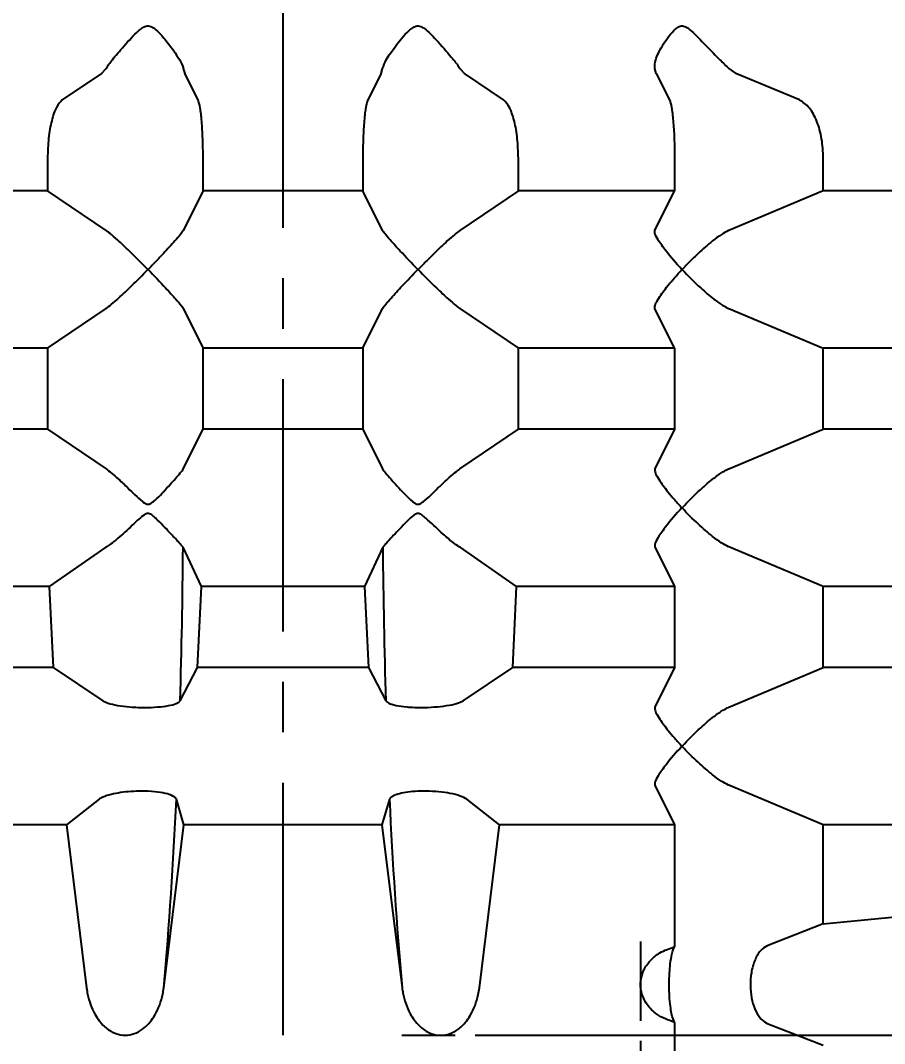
# Model space of a CAD drawing. Header units: millimetres. Extents: x 8 to 832, y 8 to 586.
# Drawn here: x 560 to 603.4, y 251.7 to 303.2 of the extents above; entities that cross this region are included whole.
import ezdxf

# ---------------------------------------------------------------- set-up
doc = ezdxf.new("R2010")
doc.units = ezdxf.units.MM
doc.linetypes.add('CENTERX2', pattern=[20.32, 12.7, -2.54, 2.54, -2.54])
doc.layers.add('CENTERLINE', color=4, linetype='CENTERX2')
doc.layers.add('DIMENSIONS', color=2, linetype='Continuous')
doc.layers.add('OUTLINE', color=7, linetype='Continuous', lineweight=25)
doc.styles.add('SLDTEXTSTYLE0', font='TXT', dxfattribs={"width": 0.75})
doc.dimstyles.new('SLDDIMSTYLE2', dxfattribs={"dimtxt": 3.5, "dimasz": 2, "dimexe": 0, "dimexo": 0.0625, "dimgap": 0.875, "dimtad": 1, "dimrnd": 1e-09, "dimzin": 12, "dimdsep": 46, "dimtxsty": 'SLDTEXTSTYLE0', "dimsah": 1, "dimcen": 0.09, "dimadec": 0, "dimazin": 3, "dimtfac": 1, "dimtofl": 0, "dimtmove": 0, "dimatfit": 3, "dimfxl": 0, "dimfrac": 2, "dimtolj": 1, "dimtzin": 12, "dimarcsym": 0})

# ---------------------------------------------------------------- blocks, each defined once
blk = doc.blocks.new('_D_109')
at = {"layer": 'DIMENSIONS'}
for p, q in [((555.162, 251.851), (555.162, 213.795)), ((555.162, 215.795), (573.162, 215.795))]:
    blk.add_line(p, q, dxfattribs=at)
for points in [[(555.162, 215.795), (557.162, 215.295), (557.162, 216.295)], [(573.162, 215.795), (571.162, 216.295), (571.162, 215.295)]]:
    blk.add_solid(points, dxfattribs=at)
at = {"layer": 'DIMENSIONS', "insert": (561.576, 220.307), "char_height": 3.5, "attachment_point": 1, "style": 'SLDTEXTSTYLE0'}
blk.add_mtext('18', dxfattribs=at)
blk = doc.blocks.new('_D_110')
at = {"layer": 'DIMENSIONS'}
for p, q in [((591.162, 251.84), (591.162, 213.795)), ((573.162, 215.795), (591.162, 215.795))]:
    blk.add_line(p, q, dxfattribs=at)
for points in [[(573.162, 215.795), (575.162, 215.295), (575.162, 216.295)], [(591.162, 215.795), (589.162, 216.295), (589.162, 215.295)]]:
    blk.add_solid(points, dxfattribs=at)
at = {"layer": 'DIMENSIONS', "insert": (579.576, 220.307), "char_height": 3.5, "attachment_point": 1, "style": 'SLDTEXTSTYLE0'}
blk.add_mtext('18', dxfattribs=at)
blk = doc.blocks.new('_D_111')
at = {"layer": 'DIMENSIONS'}
for p, q in [((636.662, 407.068), (646.929, 407.068)), ((644.929, 407.068), (644.929, 252.118)), ((582.832, 252.118), (646.929, 252.118))]:
    blk.add_line(p, q, dxfattribs=at)
for points in [[(644.929, 407.068), (644.429, 405.068), (645.429, 405.068)], [(644.929, 252.118), (645.429, 254.118), (644.429, 254.118)]]:
    blk.add_solid(points, dxfattribs=at)
at = {"layer": 'DIMENSIONS', "insert": (640.417, 322.481), "char_height": 3.5, "attachment_point": 1, "rotation": 90, "style": 'SLDTEXTSTYLE0'}
blk.add_mtext('154,95', dxfattribs=at)

msp = doc.modelspace()

# ---------------------------------------------------------------- linework, layer by layer
at = {"layer": 'CENTERLINE'}
msp.add_line((573.16249, 407.06771), (573.16249, 178.74946), dxfattribs=at)
at = {"layer": 'OUTLINE'}
for p, q in [((564.03294, 300.54306), (562.05836, 299.20449)), ((564.03294, 300.54306), (564.25697, 300.79195)), ((568.14812, 300.79195), (568.2239, 300.54306)), ((568.89183, 299.20449), (568.2239, 300.54306)), ((578.10107, 300.54306), (577.43315, 299.20449)), ((578.10107, 300.54306), (578.17685, 300.79195)), ((582.06801, 300.79195), (582.29203, 300.54306)), ((584.26661, 299.20449), (582.29203, 300.54306)), ((591.95336, 300.54306), (591.87758, 300.79195)), ((591.95336, 300.54306), (592.62128, 299.20449)), ((595.59868, 300.79195), (595.96115, 300.54306)), ((599.15609, 299.20449), (595.96115, 300.54306)), ((561.31454, 296.27004), (561.31454, 294.6254)), ((569.14343, 294.6254), (569.14343, 296.27004)), ((577.18154, 296.27004), (577.18154, 294.6254)), ((585.01044, 294.6254), (585.01044, 296.27004)), ((592.87289, 296.27004), (592.87289, 294.6254)), ((600.35963, 294.6254), (600.35963, 296.27004)), ((561.31454, 294.6254), (553.45208, 294.6254)), ((564.25697, 292.63012), (561.31454, 294.6254)), ((569.14343, 294.6254), (568.14812, 292.63012)), ((577.18154, 294.6254), (569.14343, 294.6254)), ((578.17685, 292.63012), (577.18154, 294.6254)), ((585.01044, 294.6254), (582.06801, 292.63012)), ((592.87289, 294.6254), (585.01044, 294.6254)), ((591.87758, 292.63012), (592.87289, 294.6254)), ((600.35963, 294.6254), (595.59868, 292.63012)), ((607.70281, 294.6254), (600.35963, 294.6254)), ((564.26621, 292.62401), (564.25697, 292.63012)), ((568.14812, 292.63012), (568.14485, 292.62401)), ((578.18012, 292.62401), (578.17685, 292.63012)), ((582.06801, 292.63012), (582.05877, 292.62401)), ((591.87474, 292.62401), (591.87758, 292.63012)), ((595.59868, 292.63012), (595.58387, 292.62401)), ((561.31454, 286.71003), (564.25697, 288.70531)), ((564.25697, 288.70531), (564.26621, 288.71142)), ((568.14485, 288.71142), (568.14812, 288.70531)), ((568.14812, 288.70531), (569.14343, 286.71003)), ((577.18154, 286.71003), (578.17685, 288.70531)), ((578.17685, 288.70531), (578.18012, 288.71142)), ((582.05877, 288.71142), (582.06801, 288.70531)), ((582.06801, 288.70531), (585.01044, 286.71003)), ((591.87758, 288.70531), (591.87474, 288.71142)), ((592.87289, 286.71003), (591.87758, 288.70531)), ((595.58387, 288.71142), (595.59868, 288.70531)), ((595.59868, 288.70531), (600.35963, 286.71003)), ((561.31454, 286.71003), (553.45208, 286.71003)), ((561.31454, 286.71003), (561.31454, 282.6254)), ((577.18154, 286.71003), (569.14343, 286.71003)), ((569.14343, 282.6254), (569.14343, 286.71003)), ((577.18154, 286.71003), (577.18154, 282.6254)), ((585.01044, 282.6254), (585.01044, 286.71003)), ((592.87289, 286.71003), (585.01044, 286.71003)), ((592.87289, 286.71003), (592.87289, 282.6254)), ((600.35963, 282.6254), (600.35963, 286.71003)), ((607.70281, 286.71003), (600.35963, 286.71003)), ((561.31454, 282.6254), (553.45208, 282.6254)), ((561.31454, 282.6254), (564.25697, 280.63012)), ((568.14812, 280.63012), (569.14343, 282.6254)), ((577.18154, 282.6254), (569.14343, 282.6254)), ((577.18154, 282.6254), (578.17685, 280.63012)), ((582.06801, 280.63012), (585.01044, 282.6254)), ((592.87289, 282.6254), (585.01044, 282.6254)), ((592.87289, 282.6254), (591.87758, 280.63012)), ((595.59868, 280.63012), (600.35963, 282.6254)), ((607.70281, 282.6254), (600.35963, 282.6254)), ((564.25697, 280.63012), (564.26621, 280.62401)), ((568.14485, 280.62401), (568.14812, 280.63012)), ((578.17685, 280.63012), (578.18012, 280.62401)), ((582.05877, 280.62401), (582.06801, 280.63012)), ((591.87758, 280.63012), (591.87474, 280.62401)), ((595.58387, 280.62401), (595.59868, 280.63012)), ((564.24481, 276.6806), (561.40175, 274.71002)), ((564.2951, 276.71142), (564.24481, 276.6806)), ((568.13597, 276.6806), (568.11578, 276.71142)), ((569.05528, 274.71002), (568.13597, 276.6806)), ((578.18901, 276.6806), (577.2697, 274.71002)), ((578.20919, 276.71142), (578.18901, 276.6806)), ((582.08016, 276.6806), (582.02987, 276.71142)), ((584.92323, 274.71002), (582.08016, 276.6806)), ((591.87474, 276.71142), (591.87758, 276.70531)), ((591.87758, 276.70531), (592.87289, 274.71002)), ((595.59868, 276.70531), (595.58387, 276.71142)), ((600.35963, 274.71002), (595.59868, 276.70531)), ((561.40175, 274.71002), (553.45208, 274.71002)), ((561.40175, 274.71002), (561.60023, 270.62541)), ((568.85472, 270.62541), (569.05528, 274.71002)), ((577.2697, 274.71002), (569.05528, 274.71002)), ((577.2697, 274.71002), (577.47025, 270.62541)), ((584.72474, 270.62541), (584.92323, 274.71002)), ((592.87289, 274.71002), (584.92323, 274.71002)), ((592.87289, 274.71002), (592.87289, 270.62541)), ((600.35963, 270.62541), (600.35963, 274.71002)), ((607.70281, 274.71002), (600.35963, 274.71002)), ((561.60023, 270.62541), (553.45208, 270.62541)), ((561.60023, 270.62541), (564.09764, 268.95396)), ((567.9888, 268.95396), (568.85472, 270.62541)), ((577.47025, 270.62541), (568.85472, 270.62541)), ((577.47025, 270.62541), (578.33617, 268.95396)), ((582.22733, 268.95396), (584.72474, 270.62541)), ((592.87289, 270.62541), (584.72474, 270.62541)), ((592.87289, 270.62541), (591.87758, 268.63012)), ((595.59868, 268.63012), (600.35963, 270.62541)), ((607.70281, 270.62541), (600.35963, 270.62541)), ((565.87393, 268.62401), (566.53133, 268.62401)), ((579.79365, 268.62401), (580.45104, 268.62401)), ((591.87758, 268.63012), (591.87474, 268.62401)), ((595.58387, 268.62401), (595.59868, 268.63012)), ((591.87474, 264.71142), (591.87758, 264.70531)), ((591.87758, 264.70531), (592.87289, 262.71002)), ((595.59868, 264.70531), (595.58387, 264.71142)), ((600.35963, 262.71002), (595.59868, 264.70531)), ((563.9076, 263.99516), (562.27014, 262.71002)), ((568.17865, 262.71002), (567.79875, 263.99516)), ((578.52622, 263.99516), (578.14632, 262.71002)), ((584.05484, 262.71002), (582.41738, 263.99516)), ((562.27014, 262.71002), (553.45208, 262.71002)), ((562.27014, 262.71002), (563.27538, 254.50193)), ((567.16653, 254.50193), (568.17865, 262.71002)), ((578.14632, 262.71002), (568.17865, 262.71002)), ((578.14632, 262.71002), (579.15844, 254.50193)), ((583.0496, 254.50193), (584.05484, 262.71002)), ((592.87289, 262.71002), (584.05484, 262.71002)), ((592.87289, 262.71002), (592.87289, 256.57077)), ((600.35963, 257.71789), (600.35963, 262.71002)), ((607.70281, 262.71002), (600.35963, 262.71002)), ((600.35963, 257.71789), (607.70281, 258.45461)), ((600.35963, 257.71789), (597.54153, 256.62401)), ((591.16249, 256.82936), (591.16249, 252.84031)), ((592.87289, 252.76466), (592.87289, 249.26772)), ((597.54153, 252.71142), (600.35963, 251.61754)), ((579.13849, 252.11771), (581.83226, 252.11771))]:
    msp.add_line(p, q, dxfattribs=at)
for centre, radius, start, end in [((219.09285, 279.46394), 349.05421, 358.2745703, 359.5431222), ((927.22794, 279.46382), 349.05003, 180.4568633, 181.7254304), ((347.84681, 273.8756), 220.17375, 354.951866, 357.4279531), ((798.47525, 273.87536), 220.17083, 182.5720192, 185.0481392)]:
    msp.add_arc(centre, radius, start, end, dxfattribs=at)
for points, knots in [([(564.25697, 300.79195), (564.3544, 300.92882), (564.57857, 301.24375), (565.17314, 301.92473), (565.68741, 302.51582), (566.07779, 302.83405), (566.24169, 302.91942), (566.38513, 302.93944), (566.53827, 302.90346), (566.85696, 302.69546), (567.33954, 302.12557), (567.84978, 301.44313), (568.09803, 300.98237), (568.13939, 300.82516), (568.14812, 300.79195)], [0, 0, 0, 0, 0.11638735, 0.26780297, 0.42400237, 0.45912904, 0.48441823, 0.50238996, 0.52037208, 0.55154306, 0.66713764, 0.85218006, 0.96876827, 1, 1, 1, 1]), ([(578.17685, 300.79195), (578.22748, 300.92894), (578.34395, 301.24406), (578.83051, 301.92536), (579.29588, 302.51657), (579.671, 302.8345), (579.83137, 302.91958), (579.97395, 302.93941), (580.12847, 302.90327), (580.45628, 302.69463), (580.97534, 302.12428), (581.57777, 301.44183), (581.94313, 300.98185), (582.04631, 300.82494), (582.06801, 300.79195)], [0, 0, 0, 0, 0.11647976, 0.26793242, 0.42417111, 0.45924136, 0.48447804, 0.50244398, 0.52041929, 0.5516432, 0.66753481, 0.85242955, 0.96896999, 1, 1, 1, 1]), ([(591.87758, 300.79195), (591.87911, 300.92894), (591.88263, 301.24406), (592.23958, 301.92536), (592.63566, 302.51657), (592.97909, 302.8345), (593.12906, 302.91958), (593.26468, 302.93941), (593.41379, 302.90327), (593.73589, 302.69463), (594.26869, 302.12428), (594.93713, 301.44182), (595.4043, 300.98184), (595.56491, 300.82493), (595.59868, 300.79195)], [0, 0, 0, 0, 0.116479632, 0.267932156, 0.424170981, 0.459241235, 0.484477928, 0.502443916, 0.520419186, 0.551643162, 0.667534581, 0.852429503, 0.968975719, 1, 1, 1, 1]), ([(562.05836, 299.20449), (561.95665, 299.10138), (561.75308, 298.89502), (561.51221, 298.1951), (561.34646, 297.29551), (561.32519, 296.61236), (561.31454, 296.27004)], [0, 0, 0, 0, 0.25057988, 0.5014789, 0.75019345, 1, 1, 1, 1]), ([(569.14343, 296.27004), (569.13999, 296.60452), (569.13312, 297.27346), (569.07932, 298.15904), (568.99861, 298.87802), (568.92837, 299.09275), (568.89183, 299.20449)], [0, 0, 0, 0, 0.2441343, 0.48827138, 0.73372737, 1, 1, 1, 1]), ([(577.43315, 299.20449), (577.39874, 299.10138), (577.32988, 298.89502), (577.2484, 298.1951), (577.19234, 297.29551), (577.18514, 296.61236), (577.18154, 296.27004)], [0, 0, 0, 0, 0.25057948, 0.50147869, 0.7501935, 1, 1, 1, 1]), ([(585.01044, 296.27004), (585.00027, 296.60452), (584.97993, 297.27346), (584.82091, 298.15904), (584.58228, 298.87802), (584.37465, 299.09275), (584.26661, 299.20449)], [0, 0, 0, 0, 0.24413431, 0.48827104, 0.73372691, 1, 1, 1, 1]), ([(592.62128, 299.20449), (592.65569, 299.10138), (592.72455, 298.89502), (592.80603, 298.1951), (592.86209, 297.29551), (592.86929, 296.61236), (592.87289, 296.27004)], [0, 0, 0, 0, 0.25057949, 0.5014787, 0.7501935, 1, 1, 1, 1]), ([(600.35963, 296.27004), (600.34318, 296.60452), (600.31027, 297.27346), (600.05297, 298.15904), (599.66685, 298.87802), (599.3309, 299.09275), (599.15609, 299.20449)], [0, 0, 0, 0, 0.24413423, 0.48827103, 0.73372616, 1, 1, 1, 1]), ([(566.36814, 290.66771), (566.36606, 290.66984), (566.05775, 290.9846), (565.52183, 291.51883), (564.87381, 292.12667), (564.47015, 292.47826), (564.32635, 292.58103), (564.26621, 292.62401)], [0, 0, 0, 0, 0.002661712, 0.394340846, 0.660259125, 0.85790165, 1, 1, 1, 1]), ([(568.14485, 292.62401), (568.10332, 292.56484), (568.02052, 292.44688), (567.67271, 292.0473), (567.23945, 291.57548), (566.76964, 291.08054), (566.50409, 290.80658), (566.37022, 290.66984), (566.36814, 290.66771)], [0, 0, 0, 0, 0.1830511, 0.36491208, 0.65750488, 0.82891599, 0.9973417, 1, 1, 1, 1]), ([(579.95684, 290.66771), (579.95476, 290.66984), (579.64652, 290.98463), (579.13563, 291.51882), (578.58134, 292.12668), (578.27933, 292.47826), (578.20938, 292.58103), (578.18012, 292.62401)], [0, 0, 0, 0, 0.00266146, 0.39434036, 0.66025818, 0.85790145, 1, 1, 1, 1]), ([(582.05877, 292.62401), (581.9777, 292.56484), (581.81608, 292.44688), (581.36427, 292.0473), (580.86581, 291.57547), (580.36418, 291.08055), (580.09283, 290.80655), (579.95892, 290.66984), (579.95684, 290.66771)], [0, 0, 0, 0, 0.18305005, 0.36491146, 0.65750454, 0.82891572, 0.99734125, 1, 1, 1, 1]), ([(593.24859, 290.66771), (593.2466, 290.66984), (592.9519, 290.98462), (592.48838, 291.51882), (592.05205, 292.12667), (591.86488, 292.47826), (591.87183, 292.58103), (591.87474, 292.62401)], [0, 0, 0, 0, 0.00266153, 0.39434012, 0.66025858, 0.85790113, 1, 1, 1, 1]), ([(595.58387, 292.62401), (595.46681, 292.56484), (595.23344, 292.44688), (594.69737, 292.0473), (594.1555, 291.57548), (593.64398, 291.08055), (593.37867, 290.80656), (593.25058, 290.66984), (593.24859, 290.66771)], [0, 0, 0, 0, 0.18305121, 0.36491183, 0.657505, 0.82891584, 0.99734143, 1, 1, 1, 1]), ([(564.26621, 288.71142), (564.34727, 288.77058), (564.50886, 288.88852), (564.96084, 289.28825), (565.58752, 289.88147), (566.09866, 290.39267), (566.36606, 290.66559), (566.36814, 290.66771)], [0, 0, 0, 0, 0.18321726, 0.36524474, 0.65810499, 0.99733922, 1, 1, 1, 1]), ([(566.36814, 290.66771), (566.37022, 290.66559), (566.67847, 290.35082), (567.18934, 289.81661), (567.74363, 289.20875), (568.04565, 288.85717), (568.1156, 288.7544), (568.14485, 288.71142)], [0, 0, 0, 0, 0.00266087, 0.39434005, 0.66025794, 0.85790124, 1, 1, 1, 1]), ([(578.18012, 288.71142), (578.22165, 288.77058), (578.30443, 288.88852), (578.65237, 289.28825), (579.19712, 289.88148), (579.68742, 290.39264), (579.95476, 290.66559), (579.95684, 290.66771)], [0, 0, 0, 0, 0.18321844, 0.3652455, 0.65810533, 0.99733947, 1, 1, 1, 1]), ([(579.95684, 290.66771), (579.95892, 290.66559), (580.26727, 290.35087), (580.80313, 289.81659), (581.45116, 289.20876), (581.85482, 288.85717), (581.99862, 288.7544), (582.05877, 288.71142)], [0, 0, 0, 0, 0.00266132, 0.39434056, 0.66025891, 0.85790133, 1, 1, 1, 1]), ([(591.87474, 288.71142), (591.87491, 288.77058), (591.87527, 288.88852), (592.10397, 289.28825), (592.54298, 289.88147), (592.99101, 290.39265), (593.2466, 290.66559), (593.24859, 290.66771)], [0, 0, 0, 0, 0.183218605, 0.365245792, 0.658105736, 0.997339397, 1, 1, 1, 1]), ([(593.24859, 290.66771), (593.25058, 290.66559), (593.54552, 290.35085), (594.08301, 289.8166), (594.79644, 289.20876), (595.2841, 288.85717), (595.49547, 288.7544), (595.58387, 288.71142)], [0, 0, 0, 0, 0.00266114, 0.39433992, 0.66025794, 0.85790154, 1, 1, 1, 1]), ([(564.26621, 280.62401), (564.34732, 280.56474), (564.50901, 280.44659), (564.90274, 280.09933), (565.2003, 279.81806), (565.3594, 279.66767)], [0, 0, 0, 0, 0.318969393, 0.635867432, 1, 1, 1, 1]), ([(567.32242, 279.66767), (567.52059, 279.88436), (567.83597, 280.22922), (568.07871, 280.52246), (568.12796, 280.59807), (568.14485, 280.62401)], [0, 0, 0, 0, 0.52621391, 0.83744816, 1, 1, 1, 1]), ([(578.18012, 280.62401), (578.22178, 280.56474), (578.30484, 280.4466), (578.60639, 280.09932), (578.86453, 279.81806), (579.00255, 279.66767)], [0, 0, 0, 0, 0.31897104, 0.63586796, 1, 1, 1, 1]), ([(580.96557, 279.66767), (581.1959, 279.88436), (581.56246, 280.22922), (581.91263, 280.52246), (582.02144, 280.59807), (582.05877, 280.62401)], [0, 0, 0, 0, 0.52621615, 0.8374513, 1, 1, 1, 1]), ([(591.87474, 280.62401), (591.87492, 280.56484), (591.87528, 280.44688), (592.10389, 280.0473), (592.453, 279.57547), (592.8705, 279.08057), (593.11856, 278.80652), (593.2466, 278.66984), (593.24859, 278.66772)], [0, 0, 0, 0, 0.18305152, 0.364912708, 0.657505934, 0.828915788, 0.997342218, 1, 1, 1, 1]), ([(593.24859, 278.66772), (593.25058, 278.66984), (593.54557, 278.98453), (594.08299, 279.51885), (594.79645, 280.12667), (595.2841, 280.47827), (595.49547, 280.58103), (595.58387, 280.62401)], [0, 0, 0, 0, 0.00266074, 0.39433991, 0.66025757, 0.85790171, 1, 1, 1, 1]), ([(565.3594, 279.66767), (565.59228, 279.43185), (565.86151, 279.15922), (566.1996, 278.90269), (566.30182, 278.85462), (566.38747, 278.84647), (566.50314, 278.87922), (566.85161, 279.14405), (567.10838, 279.42962), (567.32242, 279.66767)], [0, 0, 0, 0, 0.38121721, 0.44071938, 0.47864155, 0.50754353, 0.53640372, 0.61354876, 1, 1, 1, 1]), ([(579.00255, 279.66767), (579.21448, 279.43185), (579.45949, 279.15922), (579.7911, 278.90269), (579.89233, 278.85462), (579.97785, 278.84647), (580.09413, 278.87922), (580.44832, 279.14405), (580.73042, 279.42962), (580.96557, 279.66767)], [0, 0, 0, 0, 0.38121656, 0.44071885, 0.47864114, 0.50754336, 0.53640313, 0.61354802, 1, 1, 1, 1]), ([(593.24859, 278.66772), (593.2466, 278.66559), (592.9519, 278.35081), (592.48838, 277.81661), (592.05205, 277.20876), (591.86488, 276.85717), (591.87183, 276.7544), (591.87474, 276.71142)], [0, 0, 0, 0, 0.00266153, 0.39434049, 0.66025859, 0.85790113, 1, 1, 1, 1]), ([(595.58387, 276.71142), (595.46682, 276.77058), (595.23347, 276.88852), (594.69722, 277.28825), (594.01601, 277.88149), (593.50631, 278.39261), (593.25058, 278.66559), (593.24859, 278.66772)], [0, 0, 0, 0, 0.18321855, 0.36524522, 0.65810521, 0.997339, 1, 1, 1, 1]), ([(568.11578, 276.71142), (568.06113, 276.77394), (567.9393, 276.91331), (567.49554, 277.38862), (567.04503, 277.87475), (566.66414, 278.22743), (566.50397, 278.35883), (566.36321, 278.38592), (566.2538, 278.36271), (565.97254, 278.17483), (565.5069, 277.70694), (564.93091, 277.19033), (564.50247, 276.84026), (564.35337, 276.74762), (564.2951, 276.71142)], [0, 0, 0, 0, 0.103279497, 0.2302085, 0.403311237, 0.445355839, 0.487728354, 0.500278335, 0.51285962, 0.540075711, 0.659186007, 0.828631312, 0.933032426, 1, 1, 1, 1]), ([(582.02987, 276.71142), (581.93432, 276.77394), (581.72134, 276.91331), (581.16696, 277.38862), (580.66281, 277.87476), (580.26236, 278.22743), (580.09761, 278.35883), (579.95609, 278.38592), (579.84735, 278.36271), (579.57235, 278.17484), (579.13646, 277.70694), (578.64044, 277.19033), (578.32078, 276.84026), (578.24055, 276.74762), (578.20919, 276.71142)], [0, 0, 0, 0, 0.10327936, 0.23020855, 0.40331096, 0.44535569, 0.4877282, 0.50027833, 0.51285953, 0.54007578, 0.6591859, 0.82863137, 0.93303252, 1, 1, 1, 1]), ([(564.09764, 268.95396), (564.17622, 268.91339), (564.34277, 268.8274), (564.8203, 268.7192), (565.36209, 268.64928), (565.72964, 268.63113), (565.87393, 268.62401)], [0, 0, 0, 0, 0.25262279, 0.53545348, 0.81763647, 1, 1, 1, 1]), ([(566.53133, 268.62401), (566.74043, 268.63648), (567.1604, 268.66154), (567.64307, 268.75442), (567.91195, 268.85778), (567.96851, 268.92856), (567.9888, 268.95396)], [0, 0, 0, 0, 0.279109607, 0.560562615, 0.842349346, 1, 1, 1, 1]), ([(578.33617, 268.95396), (578.37519, 268.91339), (578.45787, 268.8274), (578.83112, 268.7192), (579.30592, 268.64928), (579.65616, 268.63113), (579.79365, 268.62401)], [0, 0, 0, 0, 0.2526246, 0.53545246, 0.81763688, 1, 1, 1, 1]), ([(580.45104, 268.62401), (580.67206, 268.63648), (581.11594, 268.66154), (581.68775, 268.75442), (582.05658, 268.85778), (582.18225, 268.92856), (582.22733, 268.95396)], [0, 0, 0, 0, 0.27910918, 0.56056181, 0.84235034, 1, 1, 1, 1]), ([(591.87474, 268.62401), (591.87492, 268.56484), (591.87528, 268.44688), (592.10389, 268.0473), (592.45301, 267.57548), (592.87048, 267.08055), (593.1186, 266.80656), (593.2466, 266.66984), (593.24859, 266.66771)], [0, 0, 0, 0, 0.18305151, 0.36491269, 0.65750518, 0.8289158, 0.99734143, 1, 1, 1, 1]), ([(593.24859, 266.66771), (593.25058, 266.66984), (593.54548, 266.98462), (594.08302, 267.51882), (594.79644, 268.12668), (595.2841, 268.47826), (595.49547, 268.58103), (595.58387, 268.62401)], [0, 0, 0, 0, 0.00266153, 0.3943406, 0.6602582, 0.85790174, 1, 1, 1, 1]), ([(593.24859, 266.66771), (593.2466, 266.66559), (592.95182, 266.3509), (592.48841, 265.81658), (592.05204, 265.20876), (591.86488, 264.85716), (591.87183, 264.7544), (591.87474, 264.71142)], [0, 0, 0, 0, 0.00266074, 0.3943398, 0.66025797, 0.8579011, 1, 1, 1, 1]), ([(595.58387, 264.71142), (595.46682, 264.77058), (595.23347, 264.88852), (594.69722, 265.28825), (594.01598, 265.88146), (593.50639, 266.39269), (593.25058, 266.66559), (593.24859, 266.66771)], [0, 0, 0, 0, 0.18321856, 0.36524525, 0.65810597, 0.99733979, 1, 1, 1, 1]), ([(567.79875, 263.99516), (567.78421, 264.02266), (567.73915, 264.10783), (567.50192, 264.23235), (567.02325, 264.34586), (566.43048, 264.4049), (565.8036, 264.40816), (565.23059, 264.36791), (564.71078, 264.2912), (564.25358, 264.17624), (564.01219, 264.07034), (563.92308, 264.00629), (563.9076, 263.99516)], [0, 0, 0, 0, 0.06755943, 0.20926728, 0.32568722, 0.44279432, 0.54334039, 0.63625378, 0.73326612, 0.84312207, 0.97274477, 1, 1, 1, 1]), ([(582.41738, 263.99516), (582.32111, 264.05179), (582.13628, 264.16053), (581.62507, 264.2911), (581.02354, 264.37734), (580.39541, 264.41212), (579.80668, 264.39724), (579.30694, 264.34298), (578.89759, 264.25204), (578.61431, 264.13216), (578.55501, 264.03994), (578.52622, 263.99516)], [0, 0, 0, 0, 0.13931994, 0.26750241, 0.37500978, 0.48301762, 0.57891983, 0.672203, 0.77318527, 0.88986486, 1, 1, 1, 1]), ([(592.87289, 252.76466), (592.55971, 252.87724), (592.03276, 253.06666), (591.46019, 253.63855), (591.17196, 254.24864), (591.14193, 254.87391), (591.31069, 255.42287), (591.6433, 255.90027), (592.16518, 256.32981), (592.61758, 256.48384), (592.87289, 256.57077)], [0, 0, 0, 0, 0.18234704, 0.30680325, 0.43208571, 0.53878773, 0.63581892, 0.73664815, 0.85137706, 1, 1, 1, 1]), ([(592.87289, 252.76466), (592.82122, 252.87668), (592.74604, 253.03965), (592.66051, 253.55979), (592.61849, 254.01689), (592.60134, 254.49838), (592.60278, 254.90244), (592.62029, 255.326), (592.66245, 255.80024), (592.74816, 256.30467), (592.82583, 256.47038), (592.87289, 256.57077)], [0, 0, 0, 0, 0.21812734, 0.31731742, 0.41751033, 0.47586416, 0.53444765, 0.58932218, 0.67097084, 0.80067858, 1, 1, 1, 1]), ([(597.54153, 256.62401), (597.42134, 256.55284), (597.18055, 256.41026), (596.8951, 255.9151), (596.7194, 255.2905), (596.6697, 254.61908), (596.73455, 253.98147), (596.89971, 253.42122), (597.15332, 252.9793), (597.3853, 252.77864), (597.52046, 252.72048), (597.54153, 252.71142)], [0, 0, 0, 0, 0.13303282, 0.26652234, 0.39257398, 0.50976137, 0.62208573, 0.73463456, 0.85188924, 0.97691829, 1, 1, 1, 1]), ([(563.27538, 254.50193), (563.29276, 254.3938), (563.36745, 253.92922), (563.61482, 253.23625), (564.09832, 252.583), (564.59683, 252.23275), (565.09309, 252.09446), (565.57042, 252.13704), (565.9321, 252.30074), (566.34488, 252.60096), (566.81197, 253.19304), (567.07365, 253.92308), (567.15024, 254.40037), (567.16653, 254.50193)], [0, 0, 0, 0, 0.04923107, 0.21151098, 0.3249161, 0.41014809, 0.48161758, 0.55325429, 0.62196858, 0.65793108, 0.78274331, 0.95376999, 1, 1, 1, 1]), ([(579.15844, 254.50193), (579.17178, 254.41688), (579.24246, 253.96637), (579.47604, 253.27983), (579.9604, 252.60726), (580.45984, 252.24469), (580.95826, 252.09653), (581.43787, 252.13144), (581.8024, 252.29083), (582.21574, 252.58531), (582.68284, 253.16828), (582.95228, 253.9019), (583.03107, 254.38773), (583.0496, 254.50193)], [0, 0, 0, 0, 0.038695839, 0.204978952, 0.319972351, 0.406291939, 0.478166886, 0.550229705, 0.61883732, 0.655074305, 0.778772247, 0.947996536, 1, 1, 1, 1])]:
    msp.add_open_spline(points, degree=3, knots=knots, dxfattribs=at)

# ---------------------------------------------------------------- dimensions: what is measured, and where the dimension line sits
at = {"layer": 'DIMENSIONS'}
dim = msp.add_linear_dim(base=(644.9291, 252.11771), p1=(635.66249, 407.06771), p2=(581.83226, 252.11771), angle=90, dimstyle='SLDDIMSTYLE2', dxfattribs=at)
dim.commit()
dim.dimension.update_dxf_attribs({"geometry": '_D_111', "text_midpoint": (644.9291, 329.59271), "dimtype": 160})
for base, p1, p2, picture, middle in [((573.16249, 215.79507), (555.16249, 252.85087), (573.16249, 178.74946), '_D_109', (564.16249, 215.79507)), ((591.16249, 215.79507), (573.16249, 178.74946), (591.16249, 252.84031), '_D_110', (582.16249, 215.79507))]:
    dim = msp.add_linear_dim(base=base, p1=p1, p2=p2, dimstyle='SLDDIMSTYLE2', dxfattribs=at)
    dim.commit()
    dim.dimension.update_dxf_attribs({"geometry": picture, "text_midpoint": middle, "dimtype": 160})

doc.saveas('drawing.dxf')
